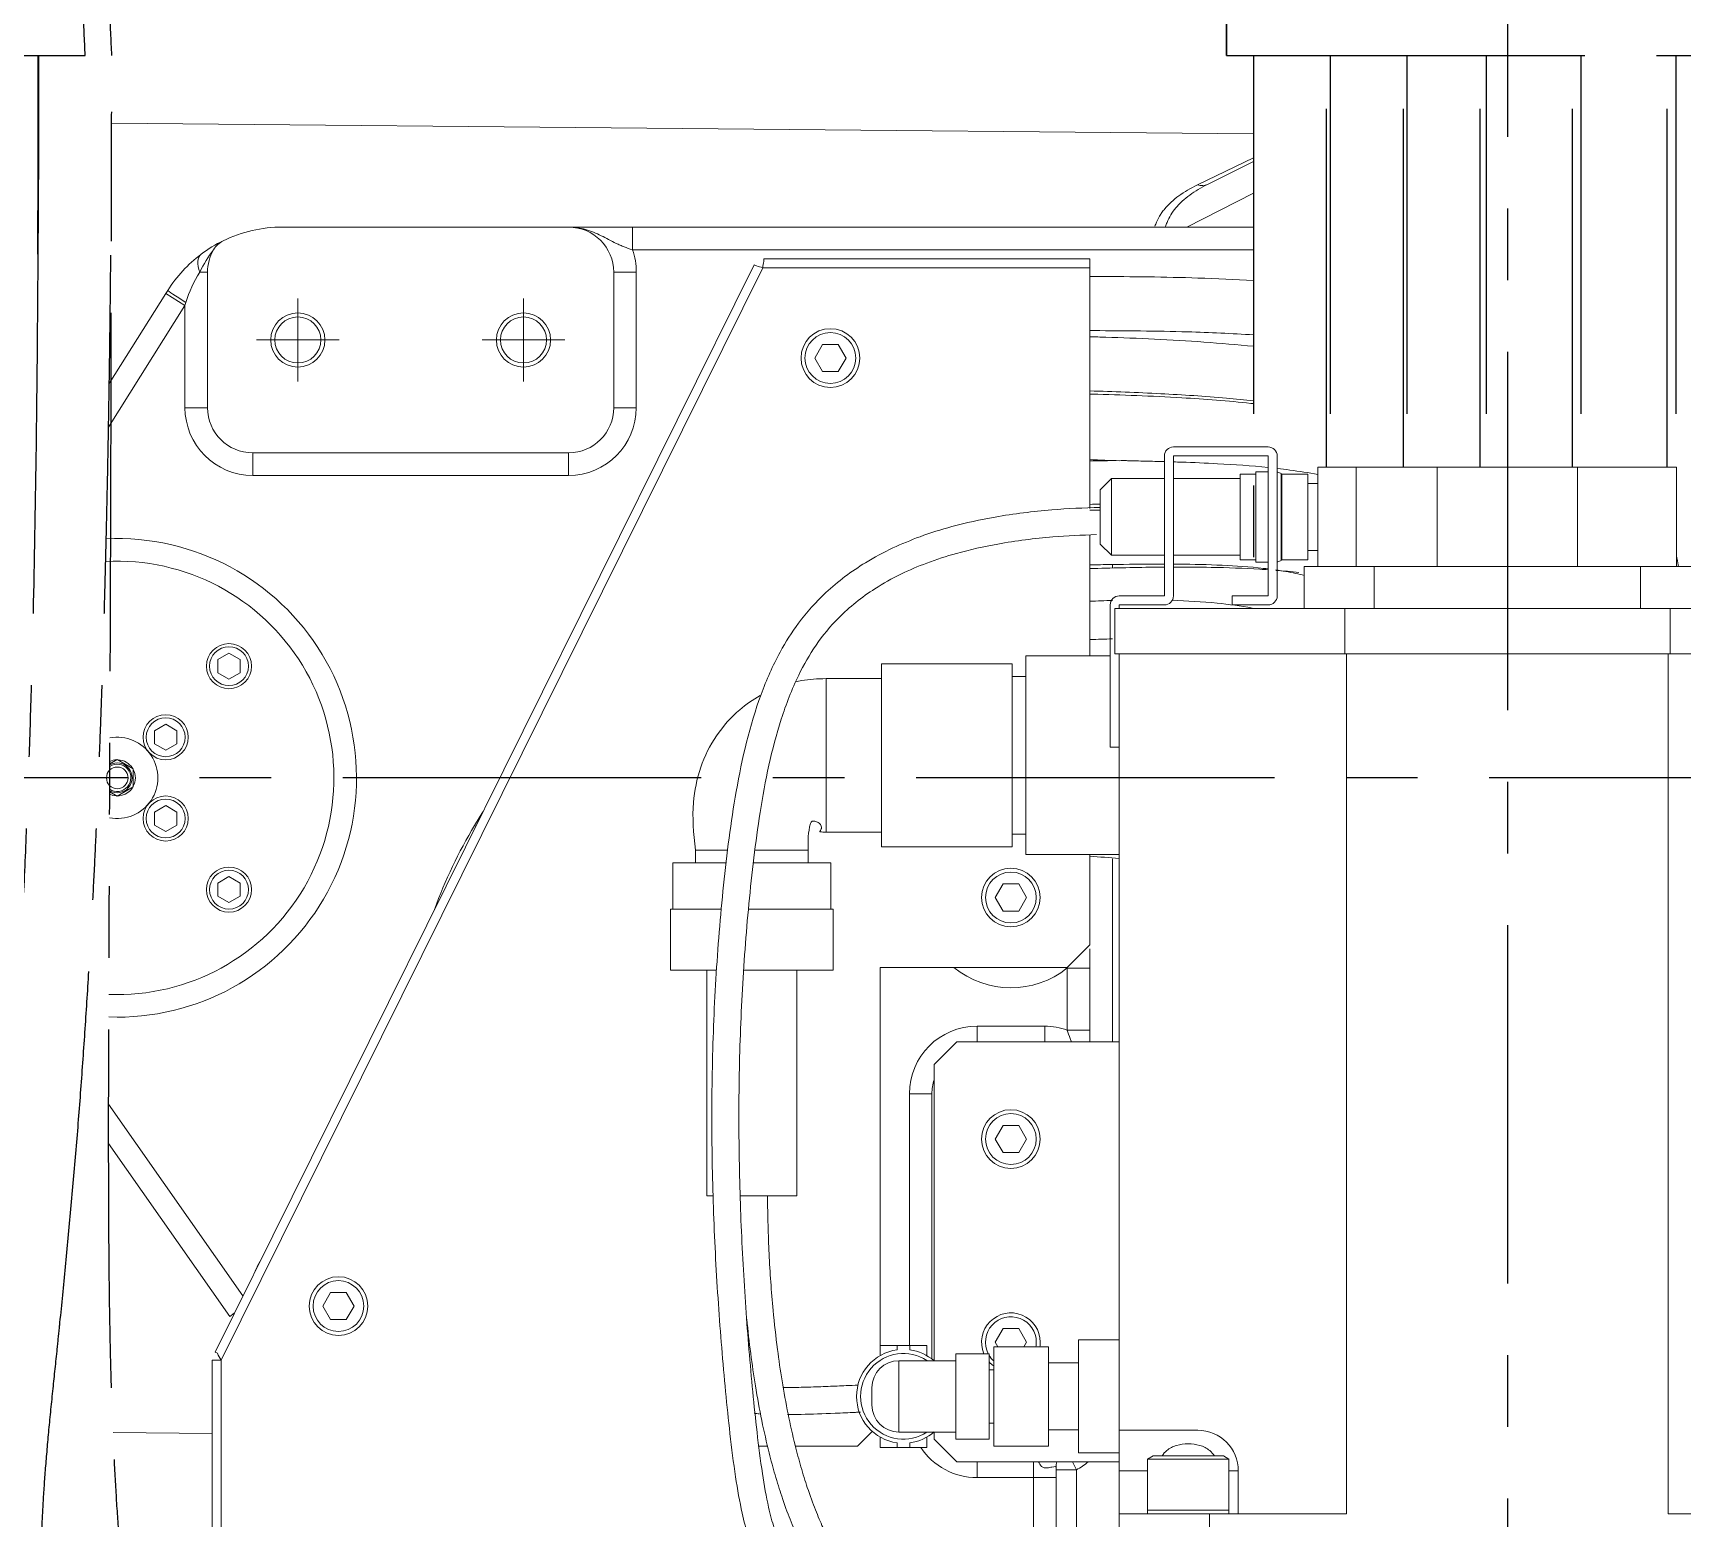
# Model space of a CAD drawing. Extents: x -2384 to 29887, y -2542 to 22350.
# Drawn here: x 1530.7 to 1896.1, y 1498.6 to 1827.5 of the extents above; entities that cross this region are included whole.
import ezdxf

# ---------------------------------------------------------------- set-up
doc = ezdxf.new("R2010")
doc.units = 0
doc.header["$LTSCALE"] = 63.5
doc.header["$MEASUREMENT"] = 0
doc.linetypes.add('CENTER', pattern=[2, 1.25, -0.25, 0.25, -0.25])
doc.linetypes.add('PHANTOM', pattern=[2.5, 1.25, -0.25, 0.25, -0.25, 0.25, -0.25])
doc.layers.get('0').update_dxf_attribs({"linetype": 'CONTINUOUS'})
doc.layers.add('2', color=2, linetype='CENTER')
doc.layers.add('4', color=6, linetype='PHANTOM')

# ---------------------------------------------------------------- blocks, each defined once
blk = doc.blocks.new('A$C51FE543C')
at = {"layer": '4'}
for p, q in [((-62.2, 886), (-62.2, 830)), ((-62.2, 830), (-62.2, 886)), ((-353.1, 830), (-315.1, 830)), ((-62.2, 830), (62.2, 830)), ((-62.2, 830), (-62.2, 830)), ((-40, 830), (-39.24, 829.94))]:
    blk.add_line(p, q, dxfattribs=at)
for points, knots in [([(57.8, 905.99), (57.8, 906.01), (57.48, 909.59), (56.06, 916.7), (53.47, 927.19), (50.04, 937.34), (45.97, 947.01), (40.77, 957.2), (34.32, 967.73), (26.5, 978.39), (17.92, 988.18), (8.67, 997.18), (-1.27, 1005.4), (-11.79, 1012.75), (-23.17, 1019.53), (-35.26, 1025.52), (-47.9, 1030.63), (-60.55, 1034.71), (-73.22, 1037.89), (-85.88, 1040.29), (-98.48, 1041.95), (-112.46, 1043.06), (-127.78, 1043.38), (-144.41, 1042.69), (-160.75, 1041.07), (-176.86, 1038.58), (-192.8, 1035.25), (-208.69, 1031.02), (-224.54, 1025.82), (-240.3, 1019.57), (-255.7, 1012.27), (-270.6, 1003.9), (-284.87, 994.46), (-298.44, 983.95), (-310.01, 973.51), (-319.73, 963.47), (-327.86, 954.04), (-335.5, 944.07), (-342.6, 933.5), (-349.1, 922.3), (-354.89, 910.43), (-359.47, 898.84), (-362.92, 887.69), (-365.36, 877.21), (-367.04, 866.64), (-367.72, 857.81), (-367.91, 850.85), (-367.91, 845.74), (-367.81, 840.92), (-367.65, 836.57), (-367.49, 832.99), (-367.37, 830.88), (-367.33, 830)], [0, 0, 0, 0, 0.000057, 0.017562, 0.035365, 0.052978, 0.07016, 0.087024, 0.109463, 0.131176, 0.152409, 0.173784, 0.194846, 0.215848, 0.236791, 0.259686, 0.281828, 0.303347, 0.324567, 0.345544, 0.366221, 0.386534, 0.413948, 0.440966, 0.467691, 0.494046, 0.520518, 0.547106, 0.574238, 0.601875, 0.629793, 0.657409, 0.685272, 0.713332, 0.741316, 0.761525, 0.78183, 0.802385, 0.823199, 0.844341, 0.865899, 0.887956, 0.90532, 0.922974, 0.94053, 0.957551, 0.966156, 0.974493, 0.982467, 0.989699, 0.995705, 1, 1, 1, 1]), ([(58.33, 899.98), (58.19, 901.92), (57.78, 907.39), (56.16, 916.33), (53.56, 926.67), (50.18, 936.7), (46.15, 946.26), (41, 956.37), (34.6, 966.82), (26.81, 977.42), (18.26, 987.19), (9, 996.18), (-0.95, 1004.41), (-11.5, 1011.77), (-22.9, 1018.55), (-35.02, 1024.54), (-47.67, 1029.64), (-60.35, 1033.7), (-73.02, 1036.87), (-85.69, 1039.24), (-98.28, 1040.88), (-112.24, 1041.96), (-127.53, 1042.25), (-144.09, 1041.51), (-160.34, 1039.86), (-176.34, 1037.35), (-192.13, 1033.99), (-207.83, 1029.77), (-223.45, 1024.59), (-238.94, 1018.4), (-254.07, 1011.18), (-268.66, 1002.92), (-282.61, 993.62), (-295.85, 983.29), (-307.14, 973.05), (-316.62, 963.18), (-324.57, 953.9), (-332.05, 944.06), (-339.04, 933.6), (-345.44, 922.49), (-351.18, 910.67), (-355.71, 899.1), (-359.14, 887.93), (-361.58, 877.4), (-363.25, 866.77), (-363.92, 857.88), (-364.11, 850.88), (-364.11, 845.74), (-364, 840.9), (-363.84, 836.54), (-363.67, 832.96), (-363.56, 830.87), (-363.51, 830)], [0, 0, 0, 0, 0.009449, 0.026668, 0.044188, 0.061542, 0.078501, 0.095175, 0.11741, 0.13898, 0.160139, 0.1815, 0.202574, 0.22359, 0.244544, 0.267437, 0.289565, 0.311054, 0.33223, 0.353149, 0.373751, 0.393973, 0.421234, 0.448062, 0.474556, 0.500641, 0.526793, 0.553004, 0.579693, 0.60683, 0.634205, 0.661251, 0.6885, 0.715911, 0.743247, 0.763007, 0.782904, 0.803105, 0.823629, 0.844544, 0.865939, 0.887901, 0.905241, 0.922912, 0.940514, 0.957589, 0.96622, 0.974579, 0.982567, 0.989797, 0.995774, 1, 1, 1, 1]), ([(50.98, 886), (50.93, 889.51), (50.84, 896.73), (49.66, 907.75), (47.35, 918.91), (44.03, 929.87), (39.82, 940.35), (34.57, 950.78), (28.27, 961.05), (20.9, 971.07), (12.76, 980.34), (3.91, 988.93), (-5.62, 996.79), (-15.72, 1003.84), (-26.65, 1010.32), (-38.28, 1016.06), (-50.45, 1020.95), (-62.65, 1024.85), (-74.87, 1027.89), (-87.08, 1030.16), (-99.23, 1031.72), (-112.71, 1032.75), (-127.49, 1033.01), (-143.5, 1032.28), (-159.22, 1030.67), (-174.69, 1028.22), (-189.95, 1024.96), (-205.08, 1020.87), (-220.09, 1015.88), (-234.92, 1009.92), (-249.35, 1003.01), (-263.24, 995.12), (-276.49, 986.27), (-289.05, 976.44), (-299.75, 966.69), (-308.74, 957.31), (-316.28, 948.48), (-323.38, 939.11), (-330.01, 929.16), (-336.08, 918.6), (-341.51, 907.37), (-345.8, 896.4), (-349.04, 885.83), (-351.34, 875.87), (-352.91, 865.79), (-353.54, 857.34), (-353.71, 850.66), (-353.71, 845.73), (-353.6, 841.03), (-353.45, 836.75), (-353.27, 833.12), (-353.15, 830.94), (-353.1, 830)], [0, 0, 0, 0, 0.017489, 0.03599, 0.055145, 0.074417, 0.093339, 0.111972, 0.133371, 0.154282, 0.174936, 0.195854, 0.21655, 0.237189, 0.257757, 0.280263, 0.302067, 0.323281, 0.344196, 0.364863, 0.385233, 0.405248, 0.432257, 0.458847, 0.485102, 0.51096, 0.536893, 0.562823, 0.589107, 0.615727, 0.642517, 0.668933, 0.695488, 0.722152, 0.748749, 0.768006, 0.787404, 0.807094, 0.827097, 0.84747, 0.868286, 0.889622, 0.90644, 0.923564, 0.940643, 0.957284, 0.965737, 0.973958, 0.981864, 0.989121, 0.995308, 1, 1, 1, 1]), ([(-271.2, 1003.26), (-271.93, 1002.83), (-274.65, 1001.27), (-279.13, 998.25), (-284.71, 994.42), (-290.06, 990.47), (-295.31, 986.36), (-300.69, 981.89), (-306.42, 976.83), (-312.56, 970.99), (-319.06, 964.27), (-325.24, 957.28), (-331.04, 950.12), (-336.42, 942.9), (-341.81, 934.93), (-347.12, 926.14), (-352.25, 916.45), (-356.62, 906.73), (-360.23, 897.12), (-363.12, 887.75), (-365.48, 877.8), (-367.26, 867.02), (-368.15, 855.71), (-368.19, 846.45), (-368.03, 839.84), (-367.88, 835.98), (-367.72, 832.74), (-367.62, 830.82), (-367.57, 830)], [0, 0, 0, 0, 0.012104, 0.044924, 0.077234, 0.109002, 0.14017, 0.172859, 0.209252, 0.249796, 0.294435, 0.343466, 0.383794, 0.426951, 0.47301, 0.522132, 0.574551, 0.63053, 0.675043, 0.721849, 0.770942, 0.8214, 0.877931, 0.933034, 0.953629, 0.97244, 0.98831, 1, 1, 1, 1]), ([(-315.1, 830), (-315.27, 833.38), (-315.59, 840.16), (-315.56, 850.36), (-314.7, 860.53), (-312.59, 870.45), (-309.43, 879.91), (-305.38, 888.83), (-300.6, 897.18), (-295.16, 905.01), (-288.6, 913.02), (-280.79, 921.03), (-271.66, 928.81), (-261.98, 935.69), (-251.82, 941.68), (-241.23, 946.78), (-230.28, 951.03), (-218.61, 954.58), (-206.24, 957.35), (-193.19, 959.29), (-180.01, 960.38), (-166.84, 960.69), (-153.83, 960.24), (-141.09, 959.02), (-129.54, 957.19), (-119.22, 954.93), (-110.13, 952.39), (-101.45, 949.37), (-93.22, 945.88), (-85.52, 941.94), (-78.52, 937.64), (-72.33, 933.01), (-66.94, 928.07), (-62.24, 922.91), (-58.22, 917.48), (-54.88, 912.05), (-52.3, 906.73), (-50.54, 901.75), (-49.42, 897.13), (-49.09, 893.13), (-49.1, 889.45), (-49.21, 887.22), (-49.28, 886)], [0, 0, 0, 0, 0.026509, 0.053199, 0.079829, 0.106335, 0.132656, 0.158285, 0.183704, 0.208926, 0.233951, 0.266144, 0.297996, 0.329466, 0.360636, 0.391665, 0.422642, 0.453554, 0.488092, 0.522717, 0.557537, 0.592234, 0.626376, 0.659901, 0.692875, 0.718276, 0.743068, 0.767179, 0.790666, 0.813565, 0.8354, 0.855733, 0.874799, 0.893588, 0.911448, 0.928986, 0.944761, 0.958884, 0.971178, 0.982479, 0.990442, 1, 1, 1, 1]), ([(-309.2, 830), (-309.37, 833.41), (-309.7, 840.05), (-309.69, 848.26), (-309.31, 854.42), (-308.82, 858.49), (-308.22, 861.96), (-307.77, 864.03), (-307.56, 864.97)], [0, 0, 0, 0, 0.290204, 0.564969, 0.697453, 0.81422, 0.914813, 1, 1, 1, 1]), ([(-325.6, 786.02), (-325.58, 790.53), (-325.55, 800.76), (-325.52, 815.43), (-325.52, 825.58), (-325.52, 830)], [0, 0, 0, 0, 0.307479, 0.698359, 1, 1, 1, 1]), ([(-325.42, 830), (-325.42, 825.6), (-325.43, 815.55), (-325.49, 800.81), (-325.57, 790.47), (-325.6, 785.76)], [0, 0, 0, 0, 0.298654, 0.681067, 1, 1, 1, 1]), ([(-320.84, 548.01), (-320.79, 548.47), (-320.34, 552.85), (-319.45, 561.71), (-318.24, 574.48), (-317.09, 587.63), (-316.04, 600.98), (-315.09, 614.45), (-314.23, 628.02), (-313.52, 640.52), (-312.94, 651.86), (-312.48, 661.85), (-312.07, 671.4), (-311.72, 680.38), (-311.42, 688.77), (-311.17, 696.58), (-310.94, 703.88), (-310.75, 710.79), (-310.56, 717.92), (-310.37, 725.83), (-310.17, 735.02), (-309.96, 745.5), (-309.77, 757.27), (-309.59, 770.33), (-309.43, 784.67), (-309.31, 800.31), (-309.24, 815.56), (-309.23, 825.6), (-309.22, 830)], [0, 0, 0, 0, 0.005418, 0.051951, 0.099016, 0.146521, 0.194217, 0.242059, 0.290033, 0.338144, 0.374319, 0.409952, 0.443583, 0.47515, 0.504653, 0.532096, 0.557479, 0.581649, 0.604891, 0.632658, 0.664948, 0.701762, 0.743097, 0.788951, 0.839327, 0.894224, 0.953639, 1, 1, 1, 1]), ([(-293.82, 377.06), (-293.81, 377.06), (-293.73, 377.01), (-293.8, 377.4), (-293.95, 378.26), (-294.24, 379.77), (-294.57, 381.68), (-294.93, 383.89), (-295.42, 387.1), (-296.07, 391.61), (-296.89, 397.63), (-297.81, 404.8), (-298.85, 413.23), (-299.98, 422.91), (-301.1, 432.97), (-302.21, 443.33), (-303.3, 453.87), (-304.36, 464.57), (-305.39, 475.43), (-306.39, 486.51), (-307.25, 496.95), (-307.96, 506.92), (-308.54, 516.48), (-308.98, 525.91), (-309.31, 535.1), (-309.53, 543.84), (-309.7, 552.97), (-309.82, 563.47), (-309.89, 575.34), (-309.92, 588.34), (-309.91, 601.1), (-309.88, 613.34), (-309.84, 625.01), (-309.79, 636.96), (-309.74, 649.42), (-309.69, 662.78), (-309.64, 674.02), (-309.6, 683.15), (-309.57, 690), (-309.54, 697.06), (-309.52, 704.63), (-309.49, 713), (-309.45, 722.44), (-309.42, 732.95), (-309.39, 744.54), (-309.36, 757.21), (-309.33, 770.86), (-309.3, 785.48), (-309.28, 798.57), (-309.28, 806.81), (-309.28, 809.86)], [0, 0, 0, 0, 0.001763, 0.011792, 0.023348, 0.036435, 0.050068, 0.063539, 0.076843, 0.102938, 0.128339, 0.153026, 0.185108, 0.216575, 0.247618, 0.278238, 0.308431, 0.337767, 0.3671, 0.396438, 0.425759, 0.447952, 0.470167, 0.492569, 0.509528, 0.526629, 0.543873, 0.56127, 0.584697, 0.608275, 0.631035, 0.652755, 0.67343, 0.693055, 0.716226, 0.739548, 0.763957, 0.77584, 0.787964, 0.800329, 0.813303, 0.828087, 0.844775, 0.863366, 0.883861, 0.906259, 0.930561, 0.956282, 0.983839, 1, 1, 1, 1]), ([(-325.6, 785.78), (-325.6, 785.78), (-325.6, 785.78), (-325.6, 785.77), (-325.6, 785.75), (-325.6, 785.63), (-325.6, 785.17), (-325.62, 783.28), (-325.67, 775.73), (-325.82, 756.99), (-326.19, 728.19), (-326.8, 699.38), (-327.49, 676.35), (-328.12, 659.08), (-328.9, 641.83), (-329.85, 624.62), (-330.81, 610.34), (-331.68, 598.99), (-332.5, 589.17), (-333.51, 578.16), (-334.37, 569.27), (-334.79, 564.64), (-334.86, 563.89)], [0, 0, 0, 0, 0.000007, 0.000049, 0.00013, 0.000436, 0.001647, 0.006474, 0.025762, 0.102893, 0.257147, 0.411403, 0.488529, 0.565676, 0.642806, 0.720004, 0.79715, 0.835858, 0.874564, 0.931796, 0.989006, 1, 1, 1, 1]), ([(-334.87, 563.89), (-334.94, 563.19), (-335.38, 558.26), (-336.25, 549.46), (-337.4, 537.74), (-338.42, 526.78), (-339.23, 516.59), (-339.81, 507.06), (-340.23, 495.9), (-340.28, 483.29), (-339.77, 469), (-338.91, 455.02), (-337.79, 441.39), (-336.49, 428.13), (-335.04, 415.35), (-333.67, 404.69), (-332.42, 395.9), (-331.32, 388.81), (-330.34, 383.2), (-329.51, 378.92), (-328.85, 375.79), (-328.22, 373.16), (-327.61, 371.03), (-327.04, 369.36), (-326.47, 368.02), (-325.84, 366.89), (-325.08, 365.82), (-323.7, 364.46), (-321.71, 363.41), (-319.62, 363.03), (-318.09, 363.11), (-316.77, 363.45), (-315.31, 364.07), (-313.98, 365.07), (-313.03, 366.19), (-312.39, 367.28), (-311.75, 368.85), (-311.29, 370.6), (-311.05, 371.88), (-310.96, 372.4)], [0, 0, 0, 0, 0.005675, 0.039505, 0.073048, 0.106329, 0.139322, 0.172021, 0.204619, 0.260399, 0.315928, 0.371247, 0.426999, 0.483703, 0.54137, 0.600079, 0.639397, 0.6796, 0.720712, 0.745375, 0.770368, 0.794809, 0.816322, 0.833243, 0.847665, 0.859599, 0.869423, 0.878872, 0.890629, 0.896848, 0.903857, 0.907671, 0.911692, 0.920655, 0.931322, 0.943895, 0.963738, 0.985439, 1, 1, 1, 1]), ([(-324.93, 496.24), (-324.92, 496.62), (-324.87, 498.54), (-324.73, 502.83), (-324.43, 509.32), (-323.9, 517.08), (-323.16, 525.51), (-322.26, 534.39), (-321.43, 542.18), (-320.95, 546.97), (-320.77, 548.7)], [0, 0, 0, 0, 0.028373, 0.14227, 0.297153, 0.452001, 0.611689, 0.771343, 0.917775, 1, 1, 1, 1])]:
    blk.add_open_spline(points, degree=3, knots=knots, dxfattribs=at)
for points in [[(-56.24, 830), (-56.24, 707.5)], [(-40.04, 738.8), (-40.04, 830)], [(-39.24, 830), (-39.24, 738.8)], [(-23.04, 738.8), (-23.04, 830)], [(-22.24, 830), (-22.24, 738.8)], [(-6.04, 738.8), (-6.04, 830)], [(-4.69, 830), (-4.69, 738.8)], [(14.41, 738.8), (14.41, 830)], [(16.31, 830), (16.31, 738.8)], [(35.41, 738.8), (35.41, 830)], [(37.31, 830), (37.31, 738.8)], [(-325.44, 815.17), (-325.53, 815.17)]]:
    blk.add_open_spline(points, degree=1, dxfattribs=at)

msp = doc.modelspace()

# ---------------------------------------------------------------- linework, layer by layer
at = {"color": 6, "lineweight": 0}
for p, q in [((1801.14, 1805.22), (1548.13, 1807.57)), ((1788.69, 1793.88), (1801.14, 1799.88)), ((1790.97, 1794.01), (1801.14, 1799.09)), ((1801.14, 1792.08), (1786.34, 1784.55)), ((1585.96, 1784.55), (1649.38, 1784.55)), ((1649.38, 1784.55), (1663.52, 1784.55)), ((1663.52, 1784.55), (1663.52, 1779.55)), ((1663.52, 1784.55), (1801.14, 1784.55)), ((1801.14, 1779.55), (1663.52, 1779.55)), ((1571.05, 1535.37), (1690.47, 1776.2)), ((1690.47, 1776.2), (1691, 1775.94)), ((1692.64, 1777.55), (1764.88, 1777.55)), ((1692.64, 1776.96), (1692.64, 1777.55)), ((1764.88, 1777.55), (1764.88, 1775.55)), ((1569.38, 1774.55), (1567.67, 1774.55)), ((1569.38, 1774.55), (1569.38, 1744.55)), ((1572.38, 1533.54), (1692.38, 1775.55)), ((1659.38, 1744.55), (1659.38, 1774.55)), ((1659.38, 1774.55), (1664.38, 1774.55)), ((1664.38, 1774.55), (1664.38, 1744.55)), ((1692.38, 1775.55), (1764.88, 1775.55)), ((1692.38, 1775.55), (1692.38, 1775.55)), ((1764.88, 1775.55), (1764.88, 1722.25)), ((1547.61, 1749.92), (1560.15, 1769.86)), ((1560.15, 1769.86), (1560.56, 1770.51)), ((1564.38, 1767.2), (1560.15, 1769.86)), ((1589.38, 1768.72), (1589.38, 1750.37)), ((1639.38, 1768.72), (1639.38, 1750.37)), ((1564.38, 1767.2), (1547.45, 1740.27)), ((1564.59, 1767.85), (1564.38, 1767.2)), ((1564.38, 1744.55), (1564.38, 1767.2)), ((1598.56, 1759.55), (1580.21, 1759.55)), ((1648.56, 1759.55), (1630.21, 1759.55)), ((1705.65, 1758.55), (1703.92, 1755.55)), ((1709.11, 1758.55), (1705.65, 1758.55)), ((1710.85, 1755.55), (1709.11, 1758.55)), ((1703.92, 1755.55), (1705.65, 1752.55)), ((1709.11, 1752.55), (1710.85, 1755.55)), ((1705.65, 1752.55), (1709.11, 1752.55)), ((1569.38, 1744.55), (1564.38, 1744.55)), ((1659.38, 1744.55), (1664.38, 1744.55)), ((1783.38, 1735.85), (1804.38, 1735.85)), ((1579.38, 1734.55), (1649.38, 1734.55)), ((1579.38, 1734.55), (1579.38, 1729.55)), ((1649.38, 1734.55), (1649.38, 1729.55)), ((1781.38, 1733.85), (1781.38, 1702.85)), ((1783.38, 1733.85), (1804.38, 1733.85)), ((1783.38, 1733.85), (1783.38, 1702.85)), ((1804.38, 1733.85), (1804.38, 1702.85)), ((1806.38, 1733.85), (1806.38, 1702.85)), ((1649.38, 1729.55), (1579.38, 1729.55)), ((1769.68, 1728.85), (1767.18, 1726.35)), ((1781.38, 1728.85), (1769.68, 1728.85)), ((1769.68, 1711.85), (1769.68, 1728.85)), ((1798.18, 1728.85), (1783.38, 1728.85)), ((1801.68, 1729.85), (1798.18, 1729.85)), ((1798.18, 1710.85), (1798.18, 1729.85)), ((1804.38, 1730.35), (1801.68, 1730.35)), ((1801.68, 1710.35), (1801.68, 1730.35)), ((1807.24, 1729.99), (1806.38, 1730.35)), ((1807.24, 1710.7), (1807.24, 1729.99)), ((1807.38, 1729.85), (1807.38, 1710.85)), ((1813.18, 1729.85), (1807.38, 1729.85)), ((1813.18, 1729.85), (1813.18, 1710.85)), ((1815.38, 1731.35), (1823.88, 1731.35)), ((1815.38, 1709.35), (1815.38, 1731.35)), ((1841.85, 1731.35), (1823.88, 1731.35)), ((1823.88, 1731.35), (1823.88, 1709.35)), ((1872.91, 1731.35), (1841.85, 1731.35)), ((1841.85, 1731.35), (1841.85, 1709.35)), ((1894.88, 1731.35), (1872.91, 1731.35)), ((1872.91, 1731.35), (1872.91, 1709.35)), ((1894.88, 1731.35), (1894.88, 1709.35)), ((1767.18, 1726.35), (1767.18, 1714.35)), ((1815.38, 1727.75), (1813.18, 1727.75)), ((1764.88, 1716.25), (1764.88, 1689.55)), ((1767.18, 1714.35), (1769.68, 1711.85)), ((1769.68, 1711.85), (1781.38, 1711.85)), ((1783.38, 1711.85), (1798.18, 1711.85)), ((1798.18, 1710.85), (1801.68, 1710.85)), ((1801.68, 1710.35), (1804.38, 1710.35)), ((1806.38, 1710.35), (1807.24, 1710.7)), ((1807.38, 1710.85), (1813.18, 1710.85)), ((1813.18, 1712.95), (1815.38, 1712.95)), ((1769.88, 1709.81), (1769.88, 1709.02)), ((1827.88, 1709.35), (1812.38, 1709.35)), ((1812.38, 1700.05), (1812.38, 1709.35)), ((1827.88, 1709.35), (1827.88, 1700.05)), ((1827.88, 1709.35), (1886.88, 1709.35)), ((1886.88, 1709.35), (1902.38, 1709.35)), ((1886.88, 1709.35), (1886.88, 1700.05)), ((1771.38, 1702.85), (1781.38, 1702.85)), ((1804.38, 1702.85), (1796.38, 1702.85)), ((1796.38, 1700.85), (1796.38, 1702.85)), ((1769.38, 1700.85), (1769.38, 1669.38)), ((1770.38, 1690.05), (1770.38, 1700.05)), ((1821.34, 1700.05), (1770.38, 1700.05)), ((1771.38, 1700.85), (1781.38, 1700.85)), ((1771.38, 1700.85), (1771.38, 1700.05)), ((1804.38, 1700.85), (1796.38, 1700.85)), ((1821.34, 1690.05), (1821.34, 1700.05)), ((1893.42, 1700.05), (1821.34, 1700.05)), ((1944.38, 1700.05), (1893.42, 1700.05)), ((1893.42, 1690.05), (1893.42, 1700.05)), ((1574.13, 1690.18), (1571.63, 1688.74)), ((1571.63, 1688.74), (1571.63, 1685.85)), ((1576.63, 1688.74), (1574.13, 1690.18)), ((1576.63, 1685.85), (1576.63, 1688.74)), ((1750.68, 1645.55), (1750.68, 1689.55)), ((1750.68, 1689.55), (1769.38, 1689.55)), ((1821.34, 1690.05), (1770.38, 1690.05)), ((1771.38, 1690.05), (1771.38, 1518.05)), ((1893.42, 1690.05), (1821.34, 1690.05)), ((1821.76, 1690.05), (1821.76, 1499.55)), ((1893, 1690.05), (1893, 1499.55)), ((1944.38, 1690.05), (1893.42, 1690.05)), ((1571.63, 1685.85), (1574.13, 1684.41)), ((1574.13, 1684.41), (1576.63, 1685.85)), ((1718.68, 1684.55), (1706.48, 1684.55)), ((1706.48, 1684.55), (1706.48, 1650.55)), ((1718.68, 1647.3), (1718.68, 1687.8)), ((1747.68, 1687.8), (1718.68, 1687.8)), ((1747.68, 1647.3), (1747.68, 1687.8)), ((1750.68, 1685.01), (1747.68, 1685.01)), ((1560.11, 1674.43), (1557.61, 1672.99)), ((1562.61, 1672.99), (1560.11, 1674.43)), ((1557.61, 1672.99), (1557.61, 1670.1)), ((1557.61, 1670.1), (1560.11, 1668.66)), ((1560.11, 1668.66), (1562.61, 1670.1)), ((1562.61, 1670.1), (1562.61, 1672.99)), ((1547.74, 1665.64), (1549.38, 1666.59)), ((1549.38, 1666.59), (1552.88, 1664.57)), ((1771.38, 1669.38), (1769.38, 1669.38)), ((1552.88, 1664.57), (1552.88, 1660.53)), ((1549.38, 1658.51), (1547.71, 1659.47)), ((1552.88, 1660.53), (1549.38, 1658.51)), ((1560.11, 1656.44), (1557.61, 1654.99)), ((1562.61, 1654.99), (1560.11, 1656.44)), ((1557.61, 1654.99), (1557.61, 1652.11)), ((1557.61, 1652.11), (1560.11, 1650.66)), ((1560.11, 1650.66), (1562.61, 1652.11)), ((1562.61, 1652.11), (1562.61, 1654.99)), ((1628.56, 1652.02), (1630.39, 1655.03)), ((1628.56, 1652.02), (1628.82, 1651.86)), ((1706.48, 1650.55), (1718.68, 1650.55)), ((1747.68, 1650.08), (1750.68, 1650.08)), ((1677.48, 1646.55), (1677.48, 1643.75)), ((1684.66, 1646.55), (1677.48, 1646.55)), ((1702.48, 1646.55), (1690.79, 1646.55)), ((1702.48, 1643.75), (1702.48, 1646.55)), ((1718.68, 1647.3), (1747.68, 1647.3)), ((1750.68, 1645.55), (1771.38, 1645.55)), ((1764.88, 1645.55), (1764.88, 1625.55)), ((1769.88, 1644.63), (1769.88, 1604.05)), ((1574.13, 1640.69), (1571.63, 1639.24)), ((1576.63, 1639.24), (1574.13, 1640.69)), ((1672.48, 1643.75), (1672.48, 1633.45)), ((1684.35, 1643.75), (1672.48, 1643.75)), ((1707.48, 1643.75), (1690.43, 1643.75)), ((1707.48, 1633.45), (1707.48, 1643.75)), ((1571.63, 1639.24), (1571.63, 1636.36)), ((1576.63, 1636.36), (1576.63, 1639.24)), ((1745.65, 1639.05), (1743.92, 1636.05)), ((1749.11, 1639.05), (1745.65, 1639.05)), ((1750.85, 1636.05), (1749.11, 1639.05)), ((1571.63, 1636.36), (1574.13, 1634.91)), ((1574.13, 1634.91), (1576.63, 1636.36)), ((1671.98, 1633.45), (1671.98, 1619.95)), ((1683.17, 1633.45), (1671.98, 1633.45)), ((1707.98, 1633.45), (1689.21, 1633.45)), ((1707.98, 1619.95), (1707.98, 1633.45)), ((1743.92, 1636.05), (1745.65, 1633.05)), ((1749.11, 1633.05), (1750.85, 1636.05)), ((1745.65, 1633.05), (1749.11, 1633.05)), ((1759.88, 1620.55), (1764.88, 1625.55)), ((1764.88, 1624.7), (1764.88, 1620.43)), ((1682.01, 1619.95), (1671.98, 1619.95)), ((1679.98, 1619.95), (1679.98, 1569.95)), ((1707.98, 1619.95), (1688.19, 1619.95)), ((1699.98, 1569.95), (1699.98, 1619.95)), ((1759.88, 1620.55), (1718.38, 1620.55)), ((1718.38, 1620.55), (1718.38, 1536.85)), ((1759.88, 1620.43), (1764.88, 1620.43)), ((1759.88, 1606.69), (1759.88, 1620.43)), ((1764.88, 1620.43), (1764.88, 1606.69)), ((1735.38, 1604.05), (1730.38, 1599.05)), ((1771.38, 1604.05), (1735.38, 1604.05)), ((1739.88, 1604.05), (1739.88, 1607.55)), ((1739.88, 1607.55), (1754.88, 1607.55)), ((1754.88, 1604.05), (1754.88, 1607.55)), ((1759.88, 1606.69), (1764.88, 1606.69)), ((1764.88, 1606.69), (1764.88, 1604.01)), ((1730.38, 1599.05), (1730.38, 1533.45)), ((1547.47, 1590.29), (1577.21, 1547.8)), ((1729.88, 1592.55), (1724.88, 1592.55)), ((1724.88, 1536.85), (1724.88, 1592.55)), ((1729.88, 1533.82), (1729.88, 1592.55)), ((1745.65, 1585.55), (1743.92, 1582.55)), ((1743.92, 1582.55), (1745.65, 1579.55)), ((1749.11, 1585.55), (1745.65, 1585.55)), ((1750.85, 1582.55), (1749.11, 1585.55)), ((1749.11, 1579.55), (1750.85, 1582.55)), ((1574.29, 1543.25), (1547.47, 1581.57)), ((1745.65, 1579.55), (1749.11, 1579.55)), ((1681.37, 1569.95), (1679.98, 1569.95)), ((1699.98, 1569.95), (1687.43, 1569.95)), ((1596.65, 1548.55), (1594.92, 1545.55)), ((1594.92, 1545.55), (1596.65, 1542.55)), ((1600.11, 1548.55), (1596.65, 1548.55)), ((1601.85, 1545.55), (1600.11, 1548.55)), ((1600.11, 1542.55), (1601.85, 1545.55)), ((1575.31, 1543.97), (1574.29, 1543.25)), ((1596.65, 1542.55), (1600.11, 1542.55)), ((1745.65, 1540.55), (1743.92, 1537.55)), ((1749.11, 1540.55), (1745.65, 1540.55)), ((1750.85, 1537.55), (1749.11, 1540.55)), ((1571.58, 1535.11), (1571.05, 1535.37)), ((1718.38, 1534.55), (1718.38, 1536.85)), ((1722.18, 1536.85), (1718.38, 1536.85)), ((1722.18, 1535.85), (1722.18, 1536.85)), ((1724.98, 1536.85), (1722.18, 1536.85)), ((1724.98, 1535.85), (1724.98, 1536.85)), ((1728.78, 1536.85), (1724.98, 1536.85)), ((1728.78, 1534.55), (1728.78, 1536.85)), ((1742.58, 1535), (1735.18, 1535)), ((1735.18, 1535), (1735.18, 1516.1)), ((1742.58, 1535), (1742.58, 1516.1)), ((1743.58, 1514.55), (1743.58, 1536.55)), ((1755.68, 1536.55), (1743.58, 1536.55)), ((1743.92, 1537.55), (1744.49, 1536.55)), ((1750.27, 1536.55), (1750.85, 1537.55)), ((1755.68, 1514.55), (1755.68, 1536.55)), ((1762.38, 1538.05), (1762.38, 1513.05)), ((1762.38, 1538.05), (1771.38, 1538.05)), ((1570.38, 1419.55), (1570.38, 1533.54)), ((1570.38, 1533.54), (1572.38, 1533.54)), ((1572.38, 1419.55), (1572.38, 1533.54)), ((1722.58, 1533.45), (1722.58, 1517.65)), ((1735.18, 1533.45), (1722.58, 1533.45)), ((1743.58, 1531.45), (1742.58, 1531.45)), ((1762.38, 1532.95), (1755.68, 1532.95)), ((1716.58, 1527.45), (1716.58, 1523.65)), ((1548.45, 1517.55), (1570.38, 1517.35)), ((1713.38, 1514.55), (1716.64, 1517.8)), ((1718.38, 1516.54), (1718.38, 1514.25)), ((1722.58, 1517.65), (1735.18, 1517.65)), ((1728.78, 1516.54), (1728.78, 1514.25)), ((1730.38, 1517.65), (1730.38, 1516.05)), ((1742.58, 1519.65), (1743.58, 1519.65)), ((1755.68, 1518.15), (1762.38, 1518.15)), ((1771.38, 1509.05), (1771.38, 1518.05)), ((1771.38, 1518.05), (1788.76, 1518.05)), ((1693.47, 1514.55), (1691.53, 1514.55)), ((1713.38, 1514.55), (1699.62, 1514.55)), ((1718.38, 1514.25), (1722.18, 1514.25)), ((1722.18, 1514.25), (1722.18, 1515.24)), ((1724.98, 1514.25), (1722.18, 1514.25)), ((1724.98, 1514.25), (1724.98, 1515.24)), ((1724.98, 1514.25), (1728.78, 1514.25)), ((1730.38, 1516.05), (1735.38, 1511.05)), ((1742.58, 1516.1), (1735.18, 1516.1)), ((1743.58, 1514.55), (1755.68, 1514.55)), ((1762.38, 1513.05), (1771.38, 1513.05)), ((1735.38, 1511.05), (1771.38, 1511.05)), ((1739.88, 1511.05), (1739.88, 1507.55)), ((1752.38, 1507.55), (1752.38, 1511.05)), ((1757.38, 1509.85), (1757.38, 1507.55)), ((1757.38, 1509.28), (1761.88, 1509.28)), ((1761.88, 1509.28), (1761.88, 1486.62)), ((1771.38, 1499.55), (1771.38, 1509.05)), ((1777.67, 1509.05), (1771.38, 1509.05)), ((1778.88, 1512.35), (1777.67, 1511.65)), ((1777.67, 1511.65), (1795.67, 1511.65)), ((1777.67, 1511.65), (1777.67, 1500.35)), ((1794.46, 1512.35), (1778.88, 1512.35)), ((1795.67, 1511.65), (1794.46, 1512.35)), ((1795.67, 1500.35), (1795.67, 1511.65)), ((1797.76, 1509.05), (1795.67, 1509.05)), ((1797.76, 1499.55), (1797.76, 1509.05)), ((1752.38, 1507.55), (1739.88, 1507.55)), ((1757.38, 1507.55), (1752.38, 1507.55)), ((1771.38, 1487.55), (1771.38, 1499.55)), ((1771.38, 1499.55), (1791.38, 1499.55)), ((1777.67, 1500.35), (1777.67, 1499.55)), ((1777.67, 1500.35), (1795.67, 1500.35)), ((1777.67, 1500.35), (1795.67, 1500.35)), ((1791.38, 1499.55), (1821.76, 1499.55)), ((1791.38, 1499.55), (1791.38, 1487.55)), ((1795.67, 1499.55), (1795.67, 1500.35)), ((1893, 1499.55), (1923.38, 1499.55))]:
    msp.add_line(p, q, dxfattribs=at)
at = {"lineweight": 0}
for p, q in [((1752.38, 1388.55), (1752.38, 1507.55)), ((1757.38, 1507.55), (1757.38, 1388.55))]:
    msp.add_line(p, q, dxfattribs=at)
at = {"color": 6, "lineweight": 0}
for centre, radius in [((1589.38, 1759.55), 6), ((1639.38, 1759.55), 6), ((1589.38, 1759.55), 5.1), ((1639.38, 1759.55), 5.1), ((1707.38, 1755.55), 6.5), ((1707.38, 1755.55), 5.63), ((1574.13, 1687.3), 5), ((1574.13, 1687.3), 4.31), ((1560.11, 1671.55), 5), ((1560.11, 1671.55), 4.31), ((1549.38, 1662.55), 2.4), ((1560.11, 1653.55), 5), ((1560.11, 1653.55), 4.31), ((1574.13, 1637.8), 5), ((1574.13, 1637.8), 4.31), ((1747.38, 1636.05), 6.5), ((1747.38, 1636.05), 5.63), ((1747.38, 1582.55), 6.5), ((1747.38, 1582.55), 5.63), ((1598.38, 1545.55), 6.5), ((1598.38, 1545.55), 5.63)]:
    msp.add_circle(centre, radius, dxfattribs=at)
for centre, radius, start, end in [((1585.96, 1754.55), 30, 90, 115.8728), ((1649.38, 1774.55), 10, 0, 90), ((1589.48, 1764.66), 23.94, 141.5886, 155.6079), ((1585.96, 1754.55), 30, 115.8728, 126.8699), ((1579.38, 1774.55), 10, 150.0776, 180), ((1575.05, 1777.04), 5, 115.8728, 150.0776), ((1649.38, 1774.55), 15, 0, 19.4712), ((1585.96, 1754.55), 30, 126.8699, 147.8438), ((1685.09, 1752.72), 23.96, 72.2901, 75.7275), ((1716.7, 1771.85), 24.6, 168.0029, 171.3542), ((1589.87, 1760.27), 26.39, 147.2501, 163.3007), ((1579.38, 1744.55), 15, 180, 270), ((1579.38, 1744.55), 10, 180, 270), ((1649.38, 1744.55), 15, 270, 0), ((1649.38, 1744.55), 10, 270, 0), ((1783.38, 1733.85), 2, 90, 180), ((1804.38, 1733.85), 2, 0, 90), ((1744.9, 1055.57), 677.74, 87.74942, 88.30862), ((1689.78, 5712.43), 3980.4, 271.08189, 271.15554), ((1769.88, 1729.55), 5, 136.3886, 139.3936), ((1783.38, 1733.85), 0.002, 90, 180), ((1804.38, 1733.85), 0.002, 0, 90), ((1549.38, 1662.55), 53, 267.9833, 92.6365), ((1549.38, 1662.55), 48, 267.7925, 93.0587), ((1771.38, 1700.85), 2, 90, 180), ((1781.38, 1702.85), 0.002, 270, 0), ((1781.38, 1702.85), 2, 270, 0), ((1804.38, 1702.85), 0.002, 270, 0), ((1804.38, 1702.85), 2, 270, 0), ((1771.38, 1700.85), 0.002, 90, 180), ((1549.38, 1662.55), 9, 259.1601, 100.3553), ((1549.38, 1662.55), 4, 91.6664, 114.1974), ((1549.38, 1662.55), 4, 33.0971, 87.1439), ((1549.38, 1662.55), 3.3, 239.6576, 119.8566), ((1549.38, 1662.55), 3.01, 236.3548, 123.1593), ((1549.38, 1662.55), 4, 0, 27.9917), ((1549.38, 1662.55), 4, 332.6871, 0), ((1549.38, 1662.55), 4, 245.3168, 326.7804), ((1718.38, 1597.63), 105, 148.8049, 160.0885), ((1747.38, 1636.05), 20, 230.805, 308.6822), ((1739.88, 1592.55), 15, 90, 180), ((1754.88, 1592.55), 15, 70.5288, 90), ((1739.88, 1592.55), 10, 161.8051, 180), ((1598.38, 1545.55), 20, 150.1149, 157.1344), ((1747.38, 1537.55), 6.5, 0, 203.0982), ((1747.38, 1537.55), 5.63, 0, 206.9113), ((1581.89, 1539.4), 11.16, 202.5717, 211.6241), ((1723.58, 1525.55), 10.4, 97.7364, 262.2636), ((1723.58, 1525.55), 9.5, 56.8133, 303.1867), ((1723.58, 1525.55), 10.4, 49.4303, 82.2636), ((1747.38, 1537.55), 5.63, 211.573, 227.5863), ((1747.38, 1537.55), 5.63, 349.7761, 0), ((1747.38, 1537.55), 6.5, 351.1501, 0), ((1722.58, 1527.45), 6, 90, 180), ((1747.38, 1537.55), 6.5, 222.3995, 234.2242), ((1722.58, 1523.65), 6, 180, 270), ((1723.58, 1525.55), 10.4, 277.7364, 310.8322), ((1788.76, 1509.05), 9, 0, 90), ((1739.88, 1522.55), 15, 213.596, 270), ((1761.88, 1509.85), 4.5, 164.5548, 180), ((1624.03, 1445.64), 151.83, 24.7803, 25.5276), ((1754.88, 1522.55), 15, 297.8181, 309.9445)]:
    msp.add_arc(centre, radius, start, end, dxfattribs=at)
for centre, major_axis, ratio, start_param, end_param in [((1788.73, 1798.49), (2.23, -4.47), 0.73215, 5.674334, 6.283185), ((1570.96, 1774.55), (3, -4), 0.572513, 3.141593, 4.30681), ((1564.79, 1767.85), (4.23, -2.66), 0.02188, 3.141593, 4.6776)]:
    msp.add_ellipse(centre, major_axis=major_axis, ratio=ratio, start_param=start_param, end_param=end_param, dxfattribs=at)
for points, knots in [([(1790.97, 1794.01), (1789.51, 1793.28), (1788.18, 1792.5), (1786.42, 1791.21), (1785.87, 1790.76), (1785.1, 1790.06), (1784.86, 1789.82), (1784.38, 1789.33), (1784.16, 1789.08), (1783.09, 1787.81), (1782.43, 1786.73), (1781.85, 1785.28), (1781.74, 1784.96), (1781.65, 1784.64)], [0, 0, 0, 0, 0.25, 0.25, 0.375, 0.375, 0.4375, 0.4375, 0.5, 0.5, 0.75, 0.75, 0.818148, 0.818148, 0.818148, 0.818148]), ([(1779.29, 1784.74), (1779.34, 1784.9), (1779.4, 1785.06), (1779.69, 1785.82), (1779.97, 1786.4), (1780.47, 1787.24), (1780.65, 1787.52), (1781.04, 1788.06), (1781.25, 1788.33), (1782.34, 1789.65), (1783.39, 1790.6), (1785.81, 1792.36), (1787.18, 1793.15), (1788.69, 1793.88)], [0.2170713, 0.2170713, 0.2170713, 0.2170713, 0.25, 0.25, 0.375, 0.375, 0.4375, 0.4375, 0.5, 0.5, 0.75, 0.75, 1, 1, 1, 1]), ([(1663.52, 1779.55), (1662.88, 1779.73), (1662.26, 1779.94), (1661.36, 1780.29), (1661.06, 1780.41), (1660.48, 1780.67), (1660.19, 1780.8), (1659.34, 1781.21), (1658.8, 1781.5), (1657.7, 1782.08), (1657.15, 1782.37), (1656.05, 1782.92), (1655.49, 1783.18), (1654.34, 1783.64), (1653.75, 1783.85), (1652.55, 1784.18), (1651.94, 1784.32), (1650.99, 1784.45), (1650.67, 1784.49), (1650.19, 1784.52), (1649.94, 1784.54), (1649.7, 1784.54), (1649.54, 1784.55), (1649.46, 1784.55), (1649.38, 1784.55)], [0, 0, 0, 0, 0.125, 0.125, 0.1875, 0.1875, 0.25, 0.25, 0.375, 0.375, 0.5, 0.5, 0.625, 0.625, 0.75, 0.75, 0.875, 0.875, 0.9375, 0.9375, 0.96875, 0.984375, 0.984375, 1, 1, 1, 1]), ([(1801.14, 1772.69), (1797.04, 1772.95), (1785.7, 1773.47), (1773.37, 1773.59), (1765.6, 1773.61), (1764.88, 1773.61)], [0.7971072, 0.7971072, 0.7971072, 0.7971072, 0.8390129, 0.9128907, 0.9204532, 0.9204532, 0.9204532, 0.9204532]), ([(1764.88, 1761.62), (1765.19, 1761.62), (1772.23, 1761.6), (1784.56, 1761.51), (1796.29, 1760.99), (1801.14, 1760.67)], [0.0850161, 0.0850161, 0.0850161, 0.0850161, 0.08848, 0.1635943, 0.216521, 0.216521, 0.216521, 0.216521]), ([(1801.14, 1758.14), (1797.49, 1758.51), (1786.61, 1759.43), (1774.25, 1760.01), (1766.05, 1760.23), (1764.88, 1760.26)], [0.7789974, 0.7789974, 0.7789974, 0.7789974, 0.819752, 0.9002148, 0.9135954, 0.9135954, 0.9135954, 0.9135954]), ([(1764.88, 1748.26), (1770.02, 1748.13), (1780.28, 1747.74), (1792.3, 1746.94), (1799.14, 1746.29), (1801.14, 1746.08)], [0.0934125, 0.0934125, 0.0934125, 0.0934125, 0.1555758, 0.2135785, 0.2375235, 0.2375235, 0.2375235, 0.2375235]), ([(1801.14, 1745.44), (1800.95, 1745.47), (1795.66, 1746.03), (1783.81, 1746.95), (1771.68, 1747.39), (1765.06, 1747.55), (1764.88, 1747.55)], [0.7641996, 0.7641996, 0.7641996, 0.7641996, 0.7664491, 0.8260953, 0.9029984, 0.9050861, 0.9050861, 0.9050861, 0.9050861]), ([(1781.37, 1732.6), (1779.97, 1732.64), (1778.57, 1732.68), (1775.84, 1732.74), (1774.51, 1732.77), (1772.88, 1732.82), (1772.55, 1732.82), (1772.07, 1732.84), (1771.92, 1732.85), (1771.73, 1732.85), (1771.69, 1732.86), (1771.65, 1732.86)], [0.34223958, 0.34223958, 0.34223958, 0.34223958, 0.375, 0.375, 0.40625, 0.40625, 0.4140625, 0.4140625, 0.41796875, 0.41796875, 0.41895324, 0.41895324, 0.41895324, 0.41895324]), ([(1804.38, 1731.3), (1800.65, 1731.68), (1796.92, 1731.94), (1790.52, 1732.28), (1787.85, 1732.39), (1784.57, 1732.51), (1783.97, 1732.53), (1783.37, 1732.54)], [0.1627055, 0.1627055, 0.1627055, 0.1627055, 0.25, 0.25, 0.3125, 0.3125, 0.32664, 0.32664, 0.32664, 0.32664]), ([(1815.38, 1729.77), (1813.33, 1730.14), (1811.27, 1730.46), (1808.27, 1730.86), (1807.33, 1730.97), (1806.38, 1731.08)], [0.07683623, 0.07683623, 0.07683623, 0.07683623, 0.125, 0.125, 0.14711273, 0.14711273, 0.14711273, 0.14711273]), ([(1767.18, 1722.45), (1763.45, 1722.36), (1756.02, 1722.04), (1744.71, 1720.65), (1735.02, 1718.54), (1727.47, 1716.16), (1721.07, 1713.51), (1713.88, 1709.68), (1706.63, 1704.26), (1700.44, 1697.36), (1695.64, 1689.73), (1690.26, 1677.5), (1686.23, 1660.06), (1683.58, 1638.9), (1681.86, 1618.05), (1681.07, 1597.17), (1681.1, 1576.36), (1681.86, 1555.88), (1683.25, 1535.93), (1684.77, 1519.9), (1686.28, 1507.84), (1687.62, 1500.26), (1689.25, 1493.99), (1691.5, 1488.74), (1694.17, 1485.27), (1696.3, 1483.56), (1697.89, 1482.62), (1699.5, 1481.94), (1701.44, 1481.55), (1702.01, 1481.53), (1702.38, 1481.55)], [0.0135884, 0.0135884, 0.0135884, 0.0135884, 0.0439384, 0.0788221, 0.1059779, 0.1264416, 0.1445319, 0.1637835, 0.1946144, 0.2201817, 0.2414792, 0.2704744, 0.3324016, 0.390696, 0.4482331, 0.5055687, 0.5628095, 0.6199383, 0.6771237, 0.7363445, 0.7687588, 0.7984772, 0.8200945, 0.8470467, 0.8780435, 0.8993053, 0.9109357, 0.9306607, 0.9596491, 1, 1, 1, 1]), ([(1702.49, 1487.51), (1702.51, 1487.49), (1702.46, 1487.49), (1701.79, 1487.51), (1700.89, 1487.83), (1699.95, 1488.35), (1698.68, 1489.32), (1696.81, 1491.64), (1694.98, 1495.83), (1693.51, 1501.47), (1692.23, 1508.61), (1690.78, 1520.09), (1689.31, 1535.49), (1687.94, 1554.66), (1687.15, 1574.34), (1687.03, 1594.39), (1687.68, 1614.56), (1689.2, 1634.8), (1691.58, 1655.25), (1695.03, 1672.32), (1699.75, 1684.56), (1704.06, 1692.12), (1709.57, 1698.77), (1716.07, 1703.95), (1722.83, 1707.71), (1728.9, 1710.3), (1736.06, 1712.6), (1745.34, 1714.67), (1756.01, 1716.01), (1763.01, 1716.33), (1766.34, 1716.43)], [0.0187413, 0.0187413, 0.0187413, 0.0187413, 0.0411703, 0.0706761, 0.0907553, 0.1027974, 0.123718, 0.1544076, 0.1808969, 0.2023121, 0.2317945, 0.2640918, 0.3234197, 0.3805068, 0.437515, 0.4946948, 0.552042, 0.6097429, 0.6684884, 0.7297106, 0.760363, 0.782862, 0.8058988, 0.8359448, 0.8551555, 0.8732117, 0.8931685, 0.9200474, 0.9551404, 0.9835507, 0.9835507, 0.9835507, 0.9835507]), ([(1895.28, 1709.35), (1895.19, 1709.9), (1895.07, 1710.6), (1894.94, 1711.29), (1894.92, 1711.43)], [0.370181829, 0.370181829, 0.370181829, 0.370181829, 0.376106532, 0.377603604, 0.377603604, 0.377603604, 0.377603604]), ([(1764.88, 1709.74), (1766.46, 1709.76), (1771.69, 1709.84), (1777.15, 1709.9), (1781.07, 1709.9), (1781.38, 1709.9)], [0.12755854, 0.12755854, 0.12755854, 0.12755854, 0.15198011, 0.20823923, 0.21315606, 0.21315606, 0.21315606, 0.21315606]), ([(1781.38, 1709.24), (1780.61, 1709.23), (1775.12, 1709.18), (1769.55, 1709.03), (1764.88, 1708.92)], [0.80562917, 0.80562917, 0.80562917, 0.80562917, 0.81659489, 0.88361672, 0.88361672, 0.88361672, 0.88361672]), ([(1783.38, 1709.9), (1786.59, 1709.88), (1792.87, 1709.78), (1799.87, 1709.35), (1803.65, 1708.92), (1804.39, 1708.83)], [0.2235641, 0.2235641, 0.2235641, 0.2235641, 0.2736685, 0.3213542, 0.3329766, 0.3329766, 0.3329766, 0.3329766]), ([(1804.4, 1708.64), (1803.78, 1708.69), (1799.58, 1708.96), (1792.57, 1709.21), (1786.18, 1709.26), (1783.38, 1709.25)], [0.6960536, 0.6960536, 0.6960536, 0.6960536, 0.7048211, 0.7562688, 0.7961397, 0.7961397, 0.7961397, 0.7961397]), ([(1806.07, 1708.61), (1807.55, 1708.39), (1809.67, 1708.03), (1811.77, 1707.56), (1812.41, 1707.41)], [0.34176527, 0.34176527, 0.34176527, 0.34176527, 0.36511715, 0.37531364, 0.37531364, 0.37531364, 0.37531364]), ([(1800.87, 1700.17), (1798.29, 1700.63), (1792.38, 1701.43), (1786.42, 1701.78), (1783.09, 1701.88)], [0.5756895, 0.5756895, 0.5756895, 0.5756895, 0.6304228, 0.6999202, 0.6999202, 0.6999202, 0.6999202]), ([(1706.48, 1684.55), (1704.46, 1684.48), (1702.32, 1684.38), (1700.13, 1683.95), (1699.7, 1683.85)], [0, 0, 0, 0, 0.1005582, 0.125041, 0.125041, 0.125041, 0.125041]), ([(1691.83, 1680.8), (1690.22, 1679.89), (1686.59, 1677.36), (1681.85, 1672.04), (1678.32, 1664.99), (1676.54, 1656.14), (1677.05, 1650.4), (1677.48, 1646.55)], [0.278217, 0.278217, 0.278217, 0.278217, 0.3789129, 0.5199134, 0.6621697, 0.8071533, 1, 1, 1, 1]), ([(1702.48, 1646.55), (1702.34, 1648.71), (1702.44, 1650.6), (1703.05, 1652.73), (1703.24, 1652.9), (1703.41, 1652.98), (1703.78, 1653.02), (1704.23, 1652.88), (1704.72, 1652.68), (1705.05, 1652.41), (1705.29, 1652.07), (1705.41, 1651.74), (1705.41, 1651.46), (1705.36, 1651.19), (1705.23, 1650.95), (1705.11, 1650.79), (1705.06, 1650.72), (1705.05, 1650.69), (1705.05, 1650.67), (1705.05, 1650.66), (1705.06, 1650.65), (1705.08, 1650.63), (1705.2, 1650.58), (1705.69, 1650.56), (1706.1, 1650.54), (1706.48, 1650.55)], [0, 0, 0, 0, 0.500891, 0.531138, 0.549027, 0.564149, 0.578685, 0.643373, 0.67851, 0.714147, 0.749693, 0.784421, 0.801656, 0.819135, 0.853874, 0.869141, 0.872276, 0.874876, 0.876012, 0.877127, 0.878339, 0.879782, 0.883788, 0.911258, 1, 1, 1, 1]), ([(1760.83, 1604.04), (1760.72, 1604.3), (1760.61, 1604.56), (1760.27, 1605.43), (1760.06, 1606.05), (1759.88, 1606.69)], [0.8198134, 0.8198134, 0.8198134, 0.8198134, 0.875, 0.875, 1, 1, 1, 1]), ([(1711.77, 1486.36), (1711.67, 1486.45), (1711.49, 1486.66), (1710.44, 1488.01), (1709.38, 1489.6), (1707.96, 1491.96), (1706.23, 1495.26), (1704.1, 1500.22), (1702.44, 1504.74), (1700.88, 1509.72), (1699.41, 1515.21), (1697.96, 1521.64), (1696.66, 1528.81), (1695.55, 1536.49), (1694.51, 1545.84), (1693.69, 1557.46), (1693.5, 1565.47), (1693.44, 1569.95)], [0.0025951, 0.0025951, 0.0025951, 0.0025951, 0.1013024, 0.1833145, 0.2425272, 0.2933134, 0.3983884, 0.4537188, 0.5084803, 0.5494271, 0.5871222, 0.6378381, 0.6892726, 0.737073, 0.7962212, 0.8815216, 0.9705266, 0.9705266, 0.9705266, 0.9705266]), ([(1688.87, 1542.64), (1689.12, 1540.09), (1689.67, 1535.17), (1690.77, 1527.64), (1692.13, 1520.21), (1693.63, 1513.58), (1695.15, 1507.95), (1696.75, 1502.83), (1698.48, 1498.12), (1700.72, 1492.86), (1702.62, 1489.22), (1704.24, 1486.51), (1705.45, 1484.68), (1706.62, 1483.14), (1706.85, 1482.88), (1706.98, 1482.75)], [0.1331742, 0.1331742, 0.1331742, 0.1331742, 0.1895353, 0.2432805, 0.3014699, 0.3582587, 0.3996061, 0.4450768, 0.5044741, 0.5643644, 0.6788646, 0.7346449, 0.7991476, 0.8889729, 1, 1, 1, 1]), ([(1713.53, 1528.04), (1712.66, 1528), (1710.44, 1527.9), (1706.7, 1527.74), (1702.42, 1527.59), (1699.09, 1527.52), (1697.32, 1527.51), (1696.85, 1527.51)], [0.1553126, 0.1553126, 0.1553126, 0.1553126, 0.1751704, 0.2048788, 0.2384431, 0.2737482, 0.2874528, 0.2874528, 0.2874528, 0.2874528]), ([(1697.85, 1521.51), (1698.81, 1521.52), (1702.14, 1521.57), (1707.27, 1521.75), (1711.81, 1521.95), (1713.65, 1522.04), (1714.02, 1522.06)], [0.7452277, 0.7452277, 0.7452277, 0.7452277, 0.7680549, 0.8199885, 0.8498439, 0.8573392, 0.8573392, 0.8573392, 0.8573392]), ([(1792.47, 1512.37), (1792.19, 1512.81), (1791.84, 1513.21), (1790.8, 1514.07), (1790.04, 1514.45), (1788.41, 1514.93), (1787.53, 1515.05), (1785.79, 1515.04), (1784.91, 1514.93), (1783.29, 1514.44), (1782.53, 1514.07), (1781.51, 1513.22), (1781.17, 1512.82), (1780.88, 1512.39)], [0.1700484, 0.1700484, 0.1700484, 0.1700484, 0.25, 0.25, 0.375, 0.375, 0.5, 0.5, 0.625, 0.625, 0.75, 0.75, 0.82908, 0.82908, 0.82908, 0.82908]), ([(1757.38, 1509.85), (1757.38, 1510.05), (1757.09, 1510.04), (1756.18, 1509.82), (1755.81, 1509.72), (1755.19, 1509.68), (1754.97, 1509.68), (1754.53, 1509.79), (1754.33, 1509.9), (1753.84, 1510.33), (1753.64, 1510.73), (1753.49, 1511.07), (1753.49, 1511.07), (1753.49, 1511.07)], [0, 0, 0, 0, 0.25, 0.25, 0.375, 0.375, 0.4375, 0.4375, 0.5, 0.5, 0.625, 0.625, 0.6251174, 0.6251174, 0.6251174, 0.6251174])]:
    msp.add_open_spline(points, degree=3, knots=knots, dxfattribs=at)
for points in [[(1764.88, 1723.14), (1765.65, 1723.16), (1766.41, 1723.18), (1767.18, 1723.2)], [(1767.18, 1721.87), (1766.41, 1721.86), (1765.65, 1721.84), (1764.88, 1721.83)], [(1811.19, 1708.05), (1809.49, 1708.23), (1807.77, 1708.39), (1806.06, 1708.52)], [(1769.88, 1701.85), (1768.21, 1701.8), (1766.54, 1701.74), (1764.88, 1701.67)], [(1764.93, 1693.17), (1766.57, 1693.24), (1768.23, 1693.3), (1769.88, 1693.35)], [(1764.89, 1645.18), (1767.05, 1645.05), (1769.23, 1644.89), (1771.4, 1644.69)], [(1690.51, 1521.8), (1690.87, 1521.76), (1691.24, 1521.72), (1691.64, 1521.69)]]:
    msp.add_open_spline(points, degree=3, dxfattribs=at)
at = {"layer": '2'}
for p, q in [((1857.38, 1883.92), (1857.38, 956.93)), ((2440.75, 1662.55), (1308.34, 1662.55))]:
    msp.add_line(p, q, dxfattribs=at)

# ---------------------------------------------------------------- block references
msp.add_blockref('A$C51FE543C', (1857.38, 992.55))

doc.saveas('drawing.dxf')
